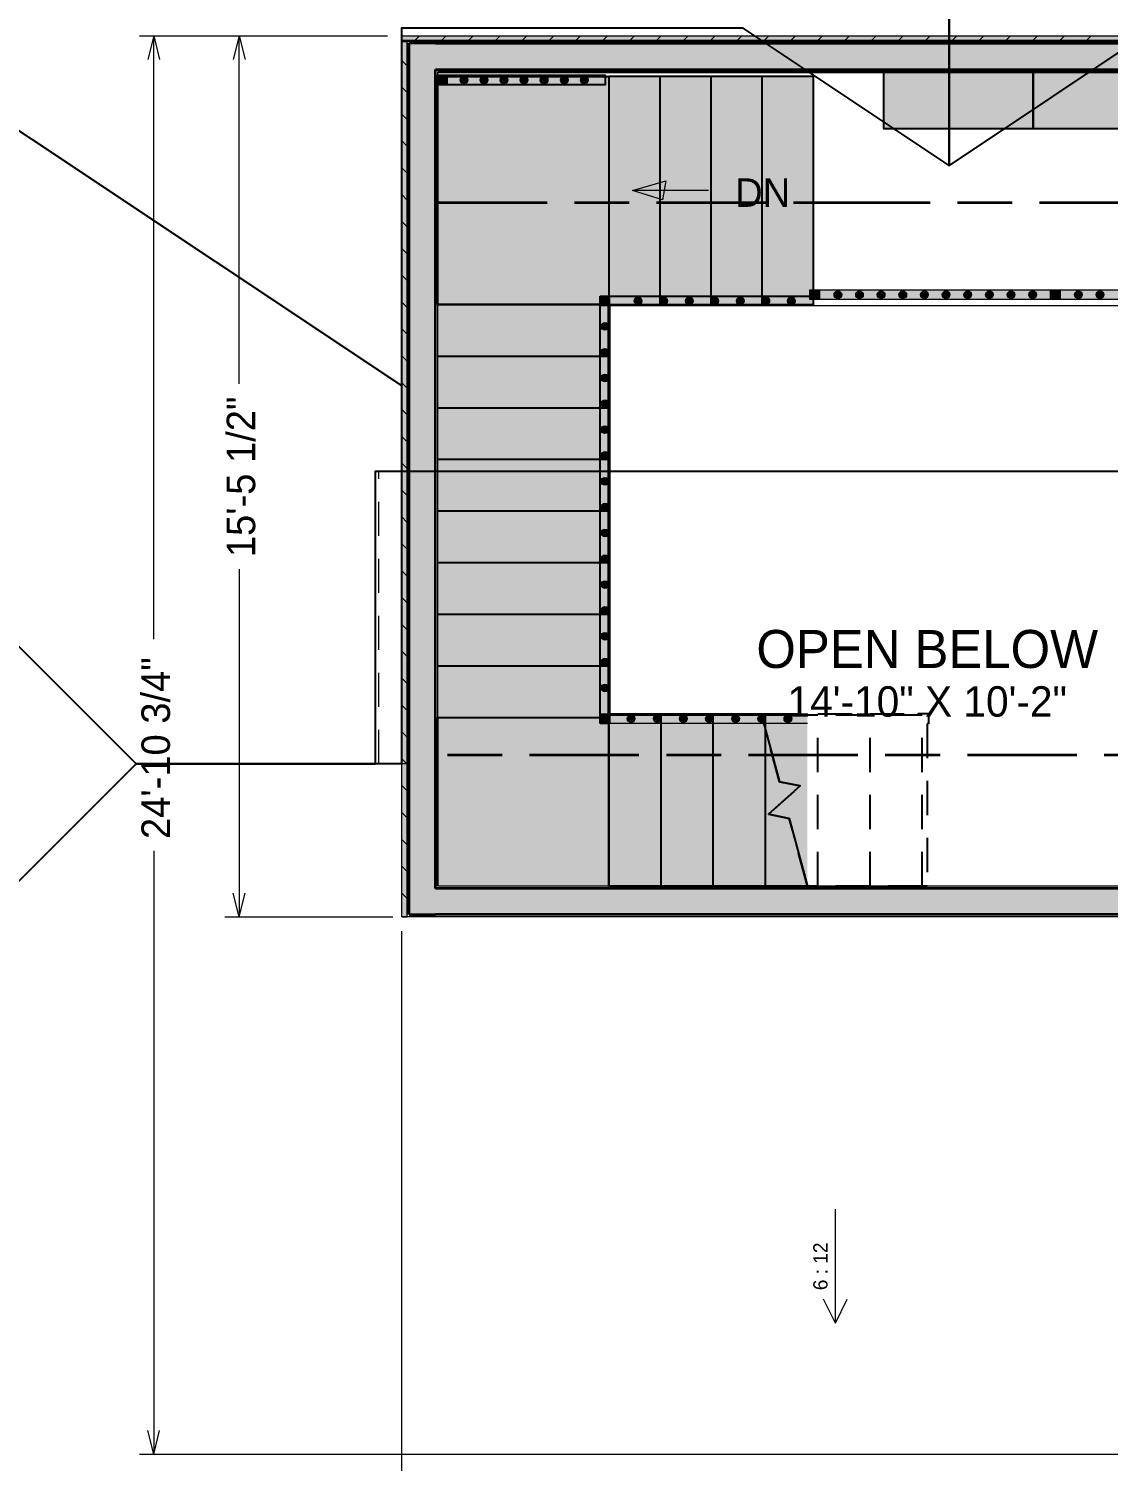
# Model space of a CAD drawing. Header units: inches. Extents: x 0.6 to 35.4, y -22.9 to 0.3.
# Drawn here: x 12.4 to 17.14, y -19.24 to -12.96 of the extents above; entities that cross this region are included whole.
import ezdxf

# ---------------------------------------------------------------- set-up
doc = ezdxf.new("R2010")
doc.units = ezdxf.units.IN
doc.header["$MEASUREMENT"] = 0
doc.linetypes.add('Dash', pattern=[0.225, 0.15, -0.075])
doc.linetypes.add('ISO08W100', pattern=[0.96, 0.48, -0.12, 0.24, -0.12])
doc.layers.add('Layout Box Export Contents', color=7, linetype='Continuous', lineweight=0, true_color=0x000000)

# ---------------------------------------------------------------- blocks, each defined once
blk = doc.blocks.new('A1600P')
at = {"layer": 'Layout Box Export Contents', "color": 250, "linetype": 'Continuous', "lineweight": 0, "true_color": 0x3f3f3f, "transparency": 33554687}
for p, q in [((-1.5, 3), (1.5, 3)), ((-1.5, 0), (-1.5, 3)), ((1.5, 0), (-1.5, 0)), ((1.5, 3), (1.5, 0))]:
    blk.add_line(p, q, dxfattribs=at)
for centre, radius in [((0.02, 1.5), 1.26), ((0.01, 1.49), 0.316)]:
    blk.add_circle(centre, radius, dxfattribs=at)
at = {"layer": 'Layout Box Export Contents', "color": 7, "linetype": 'Continuous', "lineweight": 0, "true_color": 0xffffff, "transparency": 33554687}
blk.add_solid([(-1.5, 3), (1.5, 3), (-1.5, 0), (1.5, 0)], dxfattribs=at)
blk = doc.blocks.new('AT723 Single Basket')
at = {"layer": 'Layout Box Export Contents', "color": 250, "linetype": 'Continuous', "lineweight": 0, "true_color": 0x3f3f3f, "transparency": 33554687}
blk.add_lwpolyline([(0.37, 1.37), (0.37, 0.62), (-0.38, 0.62), (-0.38, 1.37)], close=True, dxfattribs=at)
blk.add_circle((0, 1), 1, dxfattribs=at)
at = {"layer": 'Layout Box Export Contents', "color": 7, "linetype": 'Continuous', "lineweight": 0, "true_color": 0xffffff, "transparency": 33554687}
for points in [[(0, 2), (-0.94, 1.34), (-1, 1), (-0.98, 1.17)], [(0, 2), (-1, 1), (-0.94, 0.66), (-0.98, 0.83)], [(0, 2), (-0.77, 1.64), (-0.94, 1.34), (-0.87, 1.5)], [(0, 2), (-0.94, 0.66), (-0.77, 0.36), (-0.87, 0.5)], [(0, 2), (-0.5, 1.87), (-0.77, 1.64), (-0.64, 1.77)], [(0, 2), (-0.77, 0.36), (-0.5, 0.13), (-0.64, 0.23)], [(0, 2), (-0.17, 1.98), (-0.5, 1.87), (-0.34, 1.94)], [(0, 2), (-0.5, 0.13), (-0.17, 0.02), (-0.34, 0.06)], [(0.37, 0.62), (-0.38, 0.62), (0.37, 0.62), (0.37, 1.37)], [(0.37, 1.37), (-0.38, 0.62), (0.37, 1.37), (-0.38, 1.37)], [(0, 2), (-0.17, 0.02), (0.17, 0.02), (0, 0)], [(0, 2), (0.17, 0.02), (0.5, 0.13), (0.34, 0.06)], [(0, 2), (0.5, 0.13), (0.77, 0.36), (0.64, 0.23)], [(0, 2), (0.77, 0.36), (0.94, 0.66), (0.87, 0.5)], [(0, 2), (0.94, 0.66), (1, 1), (0.98, 0.83)], [(0, 2), (1, 1), (0.94, 1.34), (0.98, 1.17)], [(0, 2), (0.94, 1.34), (0.77, 1.64), (0.87, 1.5)], [(0, 2), (0.77, 1.64), (0.5, 1.87), (0.64, 1.77)], [(0, 2), (0.5, 1.87), (0.17, 1.98), (0.34, 1.94)]]:
    blk.add_solid(points, dxfattribs=at)

msp = doc.modelspace()

# ---------------------------------------------------------------- linework, layer by layer
at = {"layer": 'Layout Box Export Contents', "color": 176, "linetype": 'Continuous', "lineweight": 18, "true_color": 0x000080, "transparency": 33554687}
for p, q in [((12.8893, -12.9889), (13.9771, -12.9889)), ((12.9518, -12.9889), (12.9258, -13.0931)), ((12.9518, -12.9889), (12.9778, -13.0931)), ((12.9518, -15.6359), (12.9518, -12.9889)), ((13.2643, -12.9889), (13.9771, -12.9889)), ((13.3268, -12.9889), (13.3008, -13.0931)), ((13.3268, -12.9889), (13.3528, -13.0931)), ((13.3268, -14.5155), (13.3268, -12.9889)), ((13.3268, -15.3284), (13.3268, -16.855)), ((12.9518, -16.5651), (12.9518, -19.2122)), ((13.3268, -16.855), (13.3008, -16.7508)), ((13.3268, -16.855), (13.3528, -16.7508)), ((13.2643, -16.855), (14.0007, -16.855)), ((14.0396, -20.3625), (14.0396, -16.9175)), ((14.0396, -20.7375), (14.0396, -16.9175)), ((12.9518, -19.2122), (12.9258, -19.108)), ((12.9518, -19.2122), (12.9778, -19.108)), ((12.8893, -19.2122), (18.9309, -19.2122))]:
    msp.add_line(p, q, dxfattribs=at)
at = {"layer": 'Layout Box Export Contents', "color": 18, "linetype": 'Continuous', "lineweight": 0, "true_color": 0x000000, "transparency": 33554687}
for p, q in [((14.0396, -16.855), (14.0396, -12.9889)), ((14.0396, -12.9889), (19.1735, -12.9889)), ((14.063, -16.855), (14.063, -13.0123)), ((14.063, -13.0123), (19.15, -13.0123)), ((14.0632, -16.855), (14.0632, -13.0125)), ((14.0632, -13.0125), (19.1498, -13.0125)), ((14.1973, -16.7196), (14.1973, -13.1467)), ((14.1973, -13.1467), (19.0157, -13.1467)), ((19.017, -16.7196), (14.1973, -16.7196)), ((19.017, -16.855), (14.0396, -16.855)), ((14.0396, -16.855), (14.0632, -16.855))]:
    msp.add_line(p, q, dxfattribs=at)
at = {"layer": 'Layout Box Export Contents', "color": 18, "linetype": 'Continuous', "lineweight": 35, "true_color": 0x000000, "transparency": 33554687}
for p, q in [((14.0396, -13.0112), (19.1511, -13.0112)), ((14.0723, -16.8446), (14.0723, -13.0217)), ((14.1869, -13.0217), (14.0723, -13.0217)), ((14.1869, -13.0217), (19.1407, -13.0217)), ((14.1869, -16.73), (14.1869, -13.1362)), ((14.1869, -13.1362), (19.0261, -13.1362)), ((14.1973, -13.1467), (19.0157, -13.1467)), ((19.0261, -16.73), (14.1869, -16.73)), ((14.0723, -16.8446), (14.1869, -16.8446)), ((19.0261, -16.8446), (14.1869, -16.8446))]:
    msp.add_line(p, q, dxfattribs=at)
at = {"layer": 'Layout Box Export Contents', "color": 1, "linetype": 'Continuous', "lineweight": 0, "true_color": 0xff0000, "transparency": 33554687}
for p, q in [((14.0934, -13.0123), (14.1169, -12.9889)), ((14.2113, -13.0123), (14.2347, -12.9889)), ((14.3291, -13.0123), (14.3526, -12.9889)), ((14.447, -13.0123), (14.4704, -12.9889)), ((14.5648, -13.0123), (14.5883, -12.9889)), ((14.6827, -13.0123), (14.7061, -12.9889)), ((14.8005, -13.0123), (14.824, -12.9889)), ((14.9184, -13.0123), (14.9418, -12.9889)), ((15.0362, -13.0123), (15.0597, -12.9889)), ((15.1541, -13.0123), (15.1775, -12.9889)), ((15.2719, -13.0123), (15.2954, -12.9889)), ((15.3898, -13.0123), (15.4132, -12.9889)), ((15.5076, -13.0123), (15.5311, -12.9889)), ((15.6255, -13.0123), (15.6489, -12.9889)), ((15.7433, -13.0123), (15.7668, -12.9889)), ((15.8612, -13.0123), (15.8846, -12.9889)), ((15.979, -13.0123), (16.0025, -12.9889)), ((16.0969, -13.0123), (16.1203, -12.9889)), ((16.2147, -13.0123), (16.2382, -12.9889)), ((16.3326, -13.0123), (16.356, -12.9889)), ((16.4504, -13.0123), (16.4739, -12.9889)), ((16.5683, -13.0123), (16.5917, -12.9889)), ((16.6862, -13.0123), (16.7096, -12.9889)), ((16.804, -13.0123), (16.8274, -12.9889)), ((16.9219, -13.0123), (16.9453, -12.9889)), ((17.0397, -13.0123), (17.0631, -12.9889)), ((14.063, -13.1202), (14.0396, -13.0968)), ((14.0396, -13.2146), (14.063, -13.2381)), ((14.0396, -13.3325), (14.063, -13.3559)), ((14.0396, -13.4503), (14.063, -13.4738)), ((14.063, -13.5916), (14.0396, -13.5682)), ((14.063, -13.7095), (14.0396, -13.686)), ((14.0396, -13.8039), (14.063, -13.8273)), ((14.0396, -13.9217), (14.063, -13.9452)), ((14.0396, -14.0396), (14.063, -14.063)), ((14.0396, -14.1574), (14.063, -14.1809)), ((14.063, -14.2987), (14.0396, -14.2753)), ((14.0396, -14.3931), (14.063, -14.4166)), ((14.063, -14.5344), (14.0396, -14.511)), ((14.063, -14.6523), (14.0396, -14.6288)), ((14.0396, -14.7467), (14.063, -14.7701)), ((14.063, -14.888), (14.0396, -14.8645)), ((14.0396, -14.9824), (14.063, -15.0058)), ((14.0396, -15.1002), (14.063, -15.1237)), ((14.0396, -15.2181), (14.063, -15.2415)), ((14.063, -15.3594), (14.0396, -15.3359)), ((14.063, -15.4772), (14.0396, -15.4538)), ((14.0396, -15.5716), (14.063, -15.5951)), ((14.0396, -15.6895), (14.063, -15.7129)), ((14.0396, -15.8073), (14.063, -15.8308)), ((14.0396, -15.9252), (14.063, -15.9486)), ((14.0396, -16.043), (14.063, -16.0665)), ((14.0396, -16.1609), (14.063, -16.1843)), ((14.063, -16.3022), (14.0396, -16.2788)), ((14.0396, -16.3966), (14.063, -16.42)), ((14.063, -16.5379), (14.0396, -16.5145)), ((14.063, -16.6557), (14.0396, -16.6323)), ((14.063, -16.7736), (14.0396, -16.7502))]:
    msp.add_line(p, q, dxfattribs=at)
at = {"layer": 'Layout Box Export Contents', "color": 250, "linetype": 'Continuous', "lineweight": 25, "true_color": 0x3f3f3f, "transparency": 33554687}
for p, q in [((15.1713, -13.1675), (14.9473, -13.1675)), ((14.9473, -13.1675), (14.9473, -14.1675)), ((15.3953, -13.1675), (15.1713, -13.1675)), ((15.1713, -13.1675), (15.1713, -14.1675)), ((15.6192, -13.1675), (15.3953, -13.1675)), ((15.3953, -13.1675), (15.3953, -14.1675)), ((15.8432, -13.1675), (15.6192, -13.1675)), ((15.6192, -13.1675), (15.6192, -14.1675)), ((15.8432, -13.1675), (15.8432, -14.1675)), ((14.1973, -14.1675), (14.9458, -14.1675)), ((14.9458, -14.3941), (14.9458, -14.1675)), ((14.9473, -14.1675), (15.1713, -14.1675)), ((15.1713, -14.1675), (15.3953, -14.1675)), ((15.3953, -14.1675), (15.6192, -14.1675)), ((15.6192, -14.1675), (15.8432, -14.1675)), ((14.1973, -14.3941), (14.9458, -14.3941)), ((14.9458, -14.6206), (14.9458, -14.3941)), ((14.1973, -14.6206), (14.9458, -14.6206)), ((14.9458, -14.8472), (14.9458, -14.6206)), ((14.1973, -14.8472), (14.9458, -14.8472)), ((14.9458, -15.0737), (14.9458, -14.8472)), ((14.1973, -15.0737), (14.9458, -15.0737)), ((14.9458, -15.3003), (14.9458, -15.0737)), ((14.1973, -15.3003), (14.9458, -15.3003)), ((14.9458, -15.5269), (14.9458, -15.3003)), ((14.1973, -15.5269), (14.9458, -15.5269)), ((14.9458, -15.7534), (14.9458, -15.5269)), ((14.1973, -15.7534), (14.9458, -15.7534)), ((14.9458, -15.98), (14.9458, -15.7534)), ((14.1973, -15.98), (14.9458, -15.98)), ((15.1765, -15.9696), (14.9473, -15.9696)), ((14.9473, -16.7196), (14.9473, -15.9696)), ((15.4057, -15.9696), (15.1765, -15.9696)), ((15.1765, -16.7196), (15.1765, -15.9696)), ((15.6348, -15.9696), (15.4057, -15.9696)), ((15.4057, -16.7196), (15.4057, -15.9696)), ((15.8187, -15.9696), (15.6348, -15.9696)), ((15.6348, -16.7196), (15.6348, -15.9696)), ((14.9473, -16.7196), (15.1765, -16.7196)), ((15.1765, -16.7196), (15.4057, -16.7196)), ((15.4057, -16.7196), (15.6348, -16.7196)), ((15.6348, -16.7196), (15.8187, -16.7196))]:
    msp.add_line(p, q, dxfattribs=at)
at = {"layer": 'Layout Box Export Contents', "color": 8, "linetype": 'Continuous', "lineweight": 25, "true_color": 0x808080, "transparency": 33554687}
for p, q in [((16.154, -13.3967), (16.154, -13.1467)), ((16.8089, -13.3967), (16.154, -13.3967)), ((17.3089, -13.3967), (16.8089, -13.3967))]:
    msp.add_line(p, q, dxfattribs=at)
at = {"layer": 'Layout Box Export Contents', "color": 252, "linetype": 'Continuous', "lineweight": 18, "true_color": 0x969696, "transparency": 33554687}
for p, q in [((15.0515, -13.6675), (15.1973, -13.6258)), ((15.1973, -13.6258), (15.1828, -13.7092)), ((15.3848, -13.6675), (15.0515, -13.6675)), ((15.1828, -13.7092), (15.0515, -13.6675))]:
    msp.add_line(p, q, dxfattribs=at)
at = {"layer": 'Layout Box Export Contents', "color": 251, "linetype": 'Continuous', "lineweight": 18, "true_color": 0x4b4b4b, "transparency": 33554687}
msp.add_line((15.8297, -14.1719), (17.9131, -14.1719), dxfattribs=at)
at = {"layer": 'Layout Box Export Contents', "color": 18, "linetype": 'Dash', "lineweight": 25, "true_color": 0x000000, "transparency": 33554687}
for p, q in [((15.6348, -15.9696), (15.6163, -15.9696)), ((15.864, -15.9696), (15.6348, -15.9696)), ((15.6348, -16.7196), (15.6348, -15.9696)), ((16.0932, -15.9696), (15.864, -15.9696)), ((15.864, -16.7196), (15.864, -15.9696)), ((16.3223, -15.9696), (16.0932, -15.9696)), ((16.0932, -16.7196), (16.0932, -15.9696)), ((16.3223, -16.7196), (16.3223, -15.9696)), ((15.6163, -16.7196), (15.6348, -16.7196)), ((15.6348, -16.7196), (15.864, -16.7196)), ((15.864, -16.7196), (16.0932, -16.7196)), ((16.0932, -16.7196), (16.3223, -16.7196))]:
    msp.add_line(p, q, dxfattribs=at)
at = {"layer": 'Layout Box Export Contents', "color": 156, "linetype": 'Continuous', "lineweight": 18, "true_color": 0x004080, "transparency": 33554687}
for q in [(15.9411, -18.1365), (15.889, -18.5324), (15.9932, -18.5324)]:
    msp.add_line((15.9411, -18.6365), q, dxfattribs=at)
at = {"layer": 'Layout Box Export Contents', "color": 18, "linetype": 'Continuous', "lineweight": 25, "true_color": 0x000000, "transparency": 33554687}
for points in [[(8.7363, -6.9697), (12.403, -4.5253), (12.403, -6.6043), (16.4395, -6.6043), (16.4395, -13.5576), (15.5365, -12.9556), (14.1173, -12.9556), (14.1173, -12.9556), (14.0384, -12.9556), (14.0384, -13.1134), (14.0384, -13.1134), (14.0384, -14.5238), (10.7845, -12.3545), (9.0786, -12.3545), (9.0786, -12.5211), (8.7363, -12.5211)], [(22.789, -11.7132), (22.789, -12.1971), (24.9, -12.1971), (24.9, -12.1971), (25.0578, -12.1971), (25.0578, -12.1971), (25.4, -12.1971), (25.4, -14.7489), (25.0578, -14.9771), (25.0578, -14.9771), (23.0727, -16.3004), (23.0727, -15.0181), (19.1723, -15.0181), (19.1723, -12.9556), (17.3424, -12.9556), (16.4395, -13.5576), (16.4395, -6.6043), (18.9922, -6.6043), (18.9922, -9.4004), (18.9922, -9.4004), (18.9922, -9.4793), (19.15, -9.4793), (19.15, -9.4793), (21.1136, -9.4793)], [(10.2711, -12.0122), (10.7845, -12.3545), (10.7845, -12.3545), (14.0384, -14.5238), (14.0384, -16.1833), (13.924, -16.1833), (13.924, -16.1833), (12.8748, -16.1833), (8.7037, -12.0122)], [(12.8748, -16.1833), (8.7037, -20.3543), (8.7037, -12.0122)], [(8.7037, -20.3543), (12.8748, -16.1833), (13.924, -16.1833), (13.924, -14.8998), (18.8738, -14.8998), (18.8738, -14.8998), (19.1155, -14.8998), (19.1155, -14.8998), (19.3337, -14.8998), (18.9922, -15.2413), (18.9922, -15.4928), (18.9922, -15.4928), (18.9922, -15.7428), (18.9922, -15.7428), (18.9922, -16.5553), (18.9922, -16.5553), (18.9922, -19.1789), (20.8447, -19.1789), (22.6078, -20.3543)]]:
    msp.add_lwpolyline(points, close=True, dxfattribs=at)
at = {"layer": 'Layout Box Export Contents', "color": 250, "linetype": 'Continuous', "lineweight": 25, "true_color": 0x3f3f3f, "transparency": 33554687}
for points in [[(14.1973, -13.1623), (14.9317, -13.1623), (14.9317, -13.2039), (14.1973, -13.2039)], [(14.1973, -14.1675), (14.1973, -13.1675), (14.9473, -13.1675), (14.9473, -14.1675)], [(14.9096, -14.131), (15.8432, -14.131), (15.8432, -14.1727), (14.9096, -14.1727)], [(14.9094, -16.006), (14.9094, -14.1675), (14.951, -14.1675), (14.951, -16.006)]]:
    msp.add_lwpolyline(points, close=True, dxfattribs=at)
at = {"layer": 'Layout Box Export Contents', "color": 8, "linetype": 'Continuous', "lineweight": 25, "true_color": 0x808080, "transparency": 33554687}
for points in [[(16.154, -13.1467), (16.8089, -13.1467), (16.8089, -13.3967), (16.154, -13.3967)], [(16.8089, -13.1467), (17.3089, -13.1467), (17.3089, -13.3967), (16.8089, -13.3967)]]:
    msp.add_lwpolyline(points, close=True, dxfattribs=at)
at = {"layer": 'Layout Box Export Contents', "color": 18, "linetype": 'ISO08W100', "lineweight": 35, "true_color": 0x000000, "transparency": 33554687}
for points in [[(14.1973, -13.7207), (15.8766, -13.7207)], [(15.8766, -13.7207), (19.0157, -13.7207)], [(17.9599, -16.1456), (14.1973, -16.1456)]]:
    msp.add_lwpolyline(points, dxfattribs=at)
at = {"layer": 'Layout Box Export Contents', "color": 251, "linetype": 'Continuous', "lineweight": 18, "true_color": 0x4b4b4b, "transparency": 33554687}
for points in [[(15.8297, -14.1042), (16.9053, -14.1042), (16.9053, -14.1459), (15.8297, -14.1459)], [(16.9053, -14.1042), (17.9808, -14.1042), (17.9391, -14.1459), (16.9053, -14.1459)]]:
    msp.add_lwpolyline(points, close=True, dxfattribs=at)
at = {"layer": 'Layout Box Export Contents', "color": 176, "linetype": 'Dash', "lineweight": 18, "true_color": 0x000080, "transparency": 33554687}
msp.add_lwpolyline([(14.0712, -16.1833), (13.9396, -16.1833), (13.9396, -14.8998), (14.0712, -14.8998)], close=True, dxfattribs=at)
at = {"layer": 'Layout Box Export Contents', "color": 250, "linetype": 'Continuous', "lineweight": 25, "true_color": 0x3f3f3f, "transparency": 33554687}
for points in [[(15.8187, -16.7196), (15.6348, -16.7196), (15.4057, -16.7196), (15.1765, -16.7196), (14.9473, -16.7196), (14.9473, -15.9696), (14.9473, -15.9644), (15.1765, -15.9644), (15.4057, -15.9644), (15.6163, -15.9644), (15.6959, -16.2615), (15.7872, -16.2802), (15.6478, -16.4038), (15.739, -16.4225), (15.8187, -16.7196)], [(15.8187, -16.7196), (15.6348, -16.7196), (15.4057, -16.7196), (15.1765, -16.7196), (14.9473, -16.7196), (14.9473, -15.9696), (14.9473, -15.9644), (15.1765, -15.9644), (15.4057, -15.9644), (15.6163, -15.9644), (15.6959, -16.2615), (15.7872, -16.2802), (15.6478, -16.4038), (15.739, -16.4225), (15.8187, -16.7196)], [(14.1973, -16.7196), (14.1973, -15.98), (14.9473, -15.98), (14.9473, -16.7196)], [(14.9473, -16.7196)]]:
    msp.add_lwpolyline(points, dxfattribs=at)
at = {"layer": 'Layout Box Export Contents', "color": 250, "linetype": 'Continuous', "lineweight": 0, "true_color": 0x3f3f3f, "transparency": 33554687}
for points in [[(15.8187, -16.006), (14.9473, -16.006), (14.9473, -15.9644), (15.8187, -15.9644)], [(15.8187, -15.9644)]]:
    msp.add_lwpolyline(points, dxfattribs=at)
at = {"layer": 'Layout Box Export Contents', "color": 18, "linetype": 'Dash', "lineweight": 25, "true_color": 0x000000, "transparency": 33554687}
msp.add_lwpolyline([(16.3223, -16.7196), (16.0932, -16.7196), (15.864, -16.7196), (15.8187, -16.7196), (15.739, -16.4225), (15.6478, -16.4038), (15.7872, -16.2802), (15.6959, -16.2615), (15.6163, -15.9644), (15.6348, -15.9644), (15.864, -15.9644), (16.0932, -15.9644), (16.3036, -15.9644), (16.3036, -15.9623), (16.3494, -15.9623), (16.3494, -16.0081), (16.3432, -16.0081), (16.3432, -16.7196), (16.3223, -16.7196)], dxfattribs=at)
at = {"layer": 'Layout Box Export Contents', "color": 7, "linetype": 'Continuous', "lineweight": 35, "true_color": 0xffffff, "transparency": 33554687}
for points in [[(14.0396, -16.855), (14.0396, -12.9889), (14.063, -16.855), (14.063, -13.0123)], [(14.0396, -12.9889), (19.1735, -12.9889), (14.063, -13.0123), (19.15, -13.0123)]]:
    msp.add_solid(points, dxfattribs=at)
at = {"layer": 'Layout Box Export Contents', "color": 253, "linetype": 'Continuous', "lineweight": 35, "true_color": 0x9d9d9d, "transparency": 33554687}
for points in [[(14.0723, -16.8446), (14.0723, -13.0217), (14.1869, -16.8446), (14.1869, -13.0217)], [(14.1869, -13.0217), (19.1407, -13.0217), (14.1869, -13.1362), (19.1407, -13.1362)], [(19.0261, -16.8446), (14.1869, -16.8446), (19.0261, -16.73), (14.1869, -16.73)]]:
    msp.add_solid(points, dxfattribs=at)
at = {"layer": 'Layout Box Export Contents', "color": 7, "linetype": 'Continuous', "lineweight": 25, "true_color": 0xffffff, "transparency": 33554687}
for points in [[(14.9317, -13.1623), (14.9317, -13.2039), (14.9317, -13.1623), (14.1973, -13.1623)], [(14.1973, -13.1623), (14.9317, -13.2039), (14.1973, -13.1623), (14.1973, -13.2039)], [(14.9473, -14.1675), (14.1973, -14.1675), (14.9473, -14.1675), (14.1973, -13.1675)], [(14.1973, -13.1675), (14.9473, -13.1675), (14.1973, -13.1675), (14.9473, -14.1675)], [(15.1713, -13.1675), (15.1713, -14.1675), (14.9473, -13.1675), (14.9473, -14.1675)], [(15.3953, -13.1675), (15.3953, -14.1675), (15.1713, -13.1675), (15.1713, -14.1675)], [(15.6192, -13.1675), (15.6192, -14.1675), (15.3953, -13.1675), (15.3953, -14.1675)], [(15.8432, -13.1675), (15.8432, -14.1675), (15.6192, -13.1675), (15.6192, -14.1675)], [(14.9096, -14.1727), (14.9096, -14.131), (14.9096, -14.1727), (15.8432, -14.131)], [(15.8432, -14.131), (15.8432, -14.1727), (15.8432, -14.131), (14.9096, -14.1727)], [(14.1973, -14.1675), (14.9458, -14.1675), (14.1973, -14.3941), (14.9458, -14.3941)], [(14.951, -16.006), (14.9094, -16.006), (14.951, -16.006), (14.9094, -14.1675)], [(14.951, -16.006), (14.9094, -14.1675), (14.951, -16.006), (14.951, -14.1675)], [(14.1973, -14.3941), (14.9458, -14.3941), (14.1973, -14.6206), (14.9458, -14.6206)], [(14.1973, -14.6206), (14.9458, -14.6206), (14.1973, -14.8472), (14.9458, -14.8472)], [(14.1973, -14.8472), (14.9458, -14.8472), (14.1973, -15.0737), (14.9458, -15.0737)], [(14.1973, -15.0737), (14.9458, -15.0737), (14.1973, -15.3003), (14.9458, -15.3003)], [(14.1973, -15.3003), (14.9458, -15.3003), (14.1973, -15.5269), (14.9458, -15.5269)], [(14.1973, -15.5269), (14.9458, -15.5269), (14.1973, -15.7534), (14.9458, -15.7534)], [(14.1973, -15.7534), (14.9458, -15.7534), (14.1973, -15.98), (14.9458, -15.98)], [(14.1973, -16.7196), (14.1973, -15.98), (14.1973, -16.7196), (14.9369, -16.7196)], [(14.9369, -16.7196), (14.1973, -15.98), (14.9473, -16.7196), (14.9473, -15.98)], [(14.9473, -16.7196), (14.9473, -15.9696), (15.1765, -16.7196), (15.1765, -15.9696)], [(15.1765, -16.7196), (15.1765, -15.9696), (15.4057, -16.7196), (15.4057, -15.9696)], [(15.4057, -16.7196), (15.4057, -15.9696), (15.6348, -16.7196), (15.6348, -15.9696)], [(15.6348, -16.7196), (15.6348, -15.9696), (15.8187, -16.7196), (15.8187, -15.9696)]]:
    msp.add_solid(points, dxfattribs=at)
at = {"layer": 'Layout Box Export Contents', "color": 7, "linetype": 'Continuous', "lineweight": 25, "true_color": 0xfcfaed, "transparency": 33554687}
for points in [[(16.154, -13.3967), (16.154, -13.1467), (16.154, -13.3967), (16.8089, -13.1467)], [(16.8089, -13.1467), (16.8089, -13.3967), (16.8089, -13.1467), (16.154, -13.3967)], [(16.8089, -13.3967), (16.8089, -13.1467), (16.8089, -13.3967), (17.3089, -13.1467)], [(17.3089, -13.1467), (17.3089, -13.3967), (17.3089, -13.1467), (16.8089, -13.3967)]]:
    msp.add_solid(points, dxfattribs=at)
at = {"layer": 'Layout Box Export Contents', "color": 7, "linetype": 'Continuous', "lineweight": 18, "true_color": 0xffffff, "transparency": 33554687}
for points in [[(15.0515, -13.6675), (15.1973, -13.6258), (15.0515, -13.6675), (15.1828, -13.7092)], [(16.9053, -14.1042), (16.9053, -14.1459), (16.9053, -14.1042), (15.8297, -14.1042)], [(15.8297, -14.1042), (16.9053, -14.1459), (15.8297, -14.1042), (15.8297, -14.1459)], [(17.9808, -14.1042), (17.9391, -14.1459), (17.9808, -14.1042), (16.9053, -14.1042)], [(16.9053, -14.1042), (17.9391, -14.1459), (16.9053, -14.1042), (16.9053, -14.1459)]]:
    msp.add_solid(points, dxfattribs=at)
at = {"layer": 'Layout Box Export Contents', "color": 7, "linetype": 'Continuous', "lineweight": 0, "true_color": 0xffffff, "transparency": 33554687}
for points in [[(15.8187, -15.9801), (14.9473, -16.006), (15.8187, -15.9644), (14.9473, -15.9644)], [(15.8187, -16.006), (14.9473, -16.006), (15.8187, -16.006), (15.8187, -15.9801)]]:
    msp.add_solid(points, dxfattribs=at)

# ---------------------------------------------------------------- block references
at = {"layer": 'Layout Box Export Contents', "linetype": 'Continuous', "lineweight": 25, "transparency": 33554687}
for name, p, xscale, yscale, rotation in [('A1600P', (14.239, -13.1831), 0.01388888930281003, 0.01388888930281003, 90), ('AT723 Single Basket', (14.3292, -13.1831), 0.01680107538898786, 0.01680107538898786, 90), ('AT723 Single Basket', (14.4171, -13.1831), 0.01680107538898786, 0.01680107538898786, 90), ('AT723 Single Basket', (14.505, -13.1831), 0.01680107538898786, 0.01680107538898786, 90), ('AT723 Single Basket', (14.5929, -13.1831), 0.01680107538898786, 0.01680107538898786, 90), ('AT723 Single Basket', (14.6808, -13.1831), 0.01680107538898786, 0.01680107538898786, 90), ('AT723 Single Basket', (14.7687, -13.1831), 0.01680107538898786, 0.01680107538898786, 90), ('AT723 Single Basket', (14.8566, -13.1831), 0.01680107538898786, 0.01680107538898786, 90), ('A1600P', (14.951, -14.1519), 0.01388888930281003, 0.01388888930281003, 90), ('AT723 Single Basket', (15.0929, -14.1519), 0.01680107538898786, 0.01680107538898786, 90), ('AT723 Single Basket', (15.2049, -14.1519), 0.01680107538898786, 0.01680107538898786, 90), ('AT723 Single Basket', (15.3169, -14.1519), 0.01680107538898786, 0.01680107538898786, 90), ('AT723 Single Basket', (15.4289, -14.1519), 0.01680107538898786, 0.01680107538898786, 90), ('AT723 Single Basket', (15.5408, -14.1519), 0.01680107538898786, 0.01680107538898786, 90), ('AT723 Single Basket', (15.6528, -14.1519), 0.01680107538898786, 0.01680107538898786, 90), ('AT723 Single Basket', (15.7648, -14.1519), 0.01680107538898786, 0.01680107538898786, 90), ('AT723 Single Basket', (14.9302, -14.2472), 0.01680107538898786, 0.01680107538898786, 180), ('AT723 Single Basket', (14.9302, -14.3605), 0.01680107538898786, 0.01680107538898786, 180), ('AT723 Single Basket', (14.9302, -14.4737), 0.01680107538898786, 0.01680107538898786, 180), ('AT723 Single Basket', (14.9302, -14.587), 0.01680107538898786, 0.01680107538898786, 180), ('AT723 Single Basket', (14.9302, -14.7003), 0.01680107538898786, 0.01680107538898786, 180), ('AT723 Single Basket', (14.9302, -14.8136), 0.01680107538898786, 0.01680107538898786, 180), ('AT723 Single Basket', (14.9302, -14.9269), 0.01680107538898786, 0.01680107538898786, 180), ('AT723 Single Basket', (14.9302, -15.0401), 0.01680107538898786, 0.01680107538898786, 180), ('AT723 Single Basket', (14.9302, -15.1534), 0.01680107538898786, 0.01680107538898786, 180), ('AT723 Single Basket', (14.9302, -15.2667), 0.01680107538898786, 0.01680107538898786, 180), ('AT723 Single Basket', (14.9302, -15.38), 0.01680107538898786, 0.01680107538898786, 180), ('AT723 Single Basket', (14.9302, -15.4933), 0.01680107538898786, 0.01680107538898786, 180), ('AT723 Single Basket', (14.9302, -15.6065), 0.01680107538898786, 0.01680107538898786, 180), ('AT723 Single Basket', (14.9302, -15.7198), 0.01680107538898786, 0.01680107538898786, 180), ('AT723 Single Basket', (14.9302, -15.8331), 0.01680107538898786, 0.01680107538898786, 180)]:
    msp.add_blockref(name, p, dxfattribs=dict(at, xscale=xscale, yscale=yscale, rotation=rotation))
at = {"layer": 'Layout Box Export Contents', "linetype": 'Continuous', "lineweight": 18, "transparency": 33554687, "rotation": 90}
for name, p, xscale, yscale in [('A1600P', (15.8714, -14.125), 0.01388888930281003, 0.01388888930281003), ('AT723 Single Basket', (15.9687, -14.125), 0.01680107538898786, 0.01680107538898786), ('AT723 Single Basket', (16.0636, -14.125), 0.01680107538898786, 0.01680107538898786), ('AT723 Single Basket', (16.1586, -14.125), 0.01680107538898786, 0.01680107538898786), ('AT723 Single Basket', (16.2535, -14.125), 0.01680107538898786, 0.01680107538898786), ('AT723 Single Basket', (16.3484, -14.125), 0.01680107538898786, 0.01680107538898786), ('AT723 Single Basket', (16.4434, -14.125), 0.01680107538898786, 0.01680107538898786), ('AT723 Single Basket', (16.5383, -14.125), 0.01680107538898786, 0.01680107538898786), ('AT723 Single Basket', (16.6332, -14.125), 0.01680107538898786, 0.01680107538898786), ('AT723 Single Basket', (16.7282, -14.125), 0.01680107538898786, 0.01680107538898786), ('AT723 Single Basket', (16.8231, -14.125), 0.01680107538898786, 0.01680107538898786), ('A1600P', (16.9261, -14.125), 0.01388888930281003, 0.01388888930281003), ('AT723 Single Basket', (17.0234, -14.125), 0.01680107538898786, 0.01680107538898786), ('AT723 Single Basket', (17.1183, -14.125), 0.01680107538898786, 0.01680107538898786)]:
    msp.add_blockref(name, p, dxfattribs=dict(at, xscale=xscale, yscale=yscale))
at = {"layer": 'Layout Box Export Contents', "linetype": 'Continuous', "lineweight": 0, "transparency": 33554687}
for name, p, xscale, yscale, rotation in [('A1600P', (14.9302, -15.9644), 0.01388888930281003, 0.01388888930281003, 180), ('AT723 Single Basket', (15.0283, -15.9852), 0.01680107538898786, 0.01680107538898786, 270), ('AT723 Single Basket', (15.1429, -15.9852), 0.01680107538898786, 0.01680107538898786, 270), ('AT723 Single Basket', (15.2575, -15.9852), 0.01680107538898786, 0.01680107538898786, 270), ('AT723 Single Basket', (15.3721, -15.9852), 0.01680107538898786, 0.01680107538898786, 270), ('AT723 Single Basket', (15.4867, -15.9852), 0.01680107538898786, 0.01680107538898786, 270), ('AT723 Single Basket', (15.6012, -15.9852), 0.01680107538898786, 0.01680107538898786, 270), ('AT723 Single Basket', (15.7158, -15.9852), 0.01680107538898786, 0.01680107538898786, 270)]:
    msp.add_blockref(name, p, dxfattribs=dict(at, xscale=xscale, yscale=yscale, rotation=rotation))

# ---------------------------------------------------------------- texts
at = {"layer": 'Layout Box Export Contents', "color": 252, "linetype": 'Continuous', "lineweight": 18, "true_color": 0x969696, "transparency": 33554687}
for s, insert, char_height, width, attachment_point in [('\\fChief Blueprint|b0|i0|c0|p0;DN', (15.5015, -13.7394), 0.125, 0.33875, 7), ('\\fChief Blueprint|b0|i0|c0|p0;OPEN BELOW\\P', (16.3438, -15.765), 0.166667, 1.566667, 8), ('\\fChief Blueprint|b0|i0|c0|p0;14\'-10" X 10\'-2"\\P', (16.3438, -15.978), 0.133333, 1.284, 8)]:
    msp.add_mtext(s, dxfattribs=dict(at, insert=insert, char_height=char_height, width=width, attachment_point=attachment_point))
at = {"layer": 'Layout Box Export Contents', "color": 176, "linetype": 'Continuous', "lineweight": 18, "true_color": 0x000080, "transparency": 33554687, "char_height": 0.125, "attachment_point": 7, "rotation": 90}
for s, insert, width in [('\\fChief Blueprint|b0|i0|c0|p0;15\'-5 1/2"', (13.3987, -15.2763), 0.77625), ('\\fChief Blueprint|b0|i0|c0|p0;24\'-10 3/4"', (13.0249, -16.513), 0.87375)]:
    msp.add_mtext(s, dxfattribs=dict(at, insert=insert, width=width))
at = {"layer": 'Layout Box Export Contents', "color": 156, "linetype": 'Continuous', "lineweight": 18, "true_color": 0x004080, "transparency": 33554687, "insert": (15.9076, -18.4925), "char_height": 0.0625, "width": 0.219375, "attachment_point": 7, "rotation": 90}
msp.add_mtext('\\fChief Blueprint|b0|i0|c0|p0;6 : 12\\P', dxfattribs=at)

doc.saveas('drawing.dxf')
